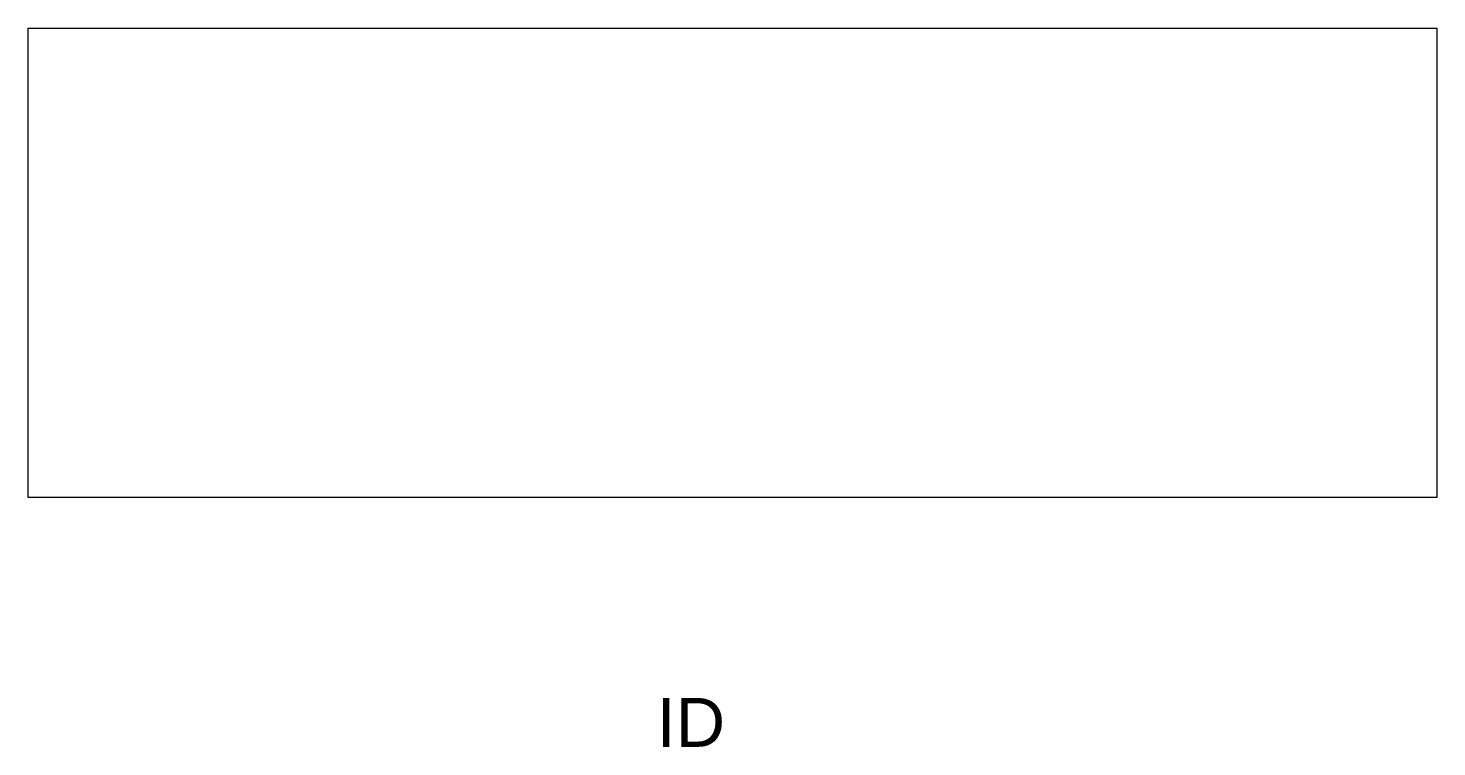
# Model space of a CAD drawing. Header units: inches. Extents: x 300 to 309, y 362.41 to 367.
import ezdxf
from ezdxf.enums import TextEntityAlignment as Align

# ---------------------------------------------------------------- set-up
doc = ezdxf.new("R2010")
doc.units = ezdxf.units.IN
doc.header["$MEASUREMENT"] = 0
doc.styles.add('Dimtext', font='Arial.ttf', dxfattribs={"height": 0.3125})

msp = doc.modelspace()

# ---------------------------------------------------------------- linework, layer by layer
for p, q in [((300, 364), (300, 367)), ((300, 367), (309, 367)), ((309, 367), (309, 364)), ((309, 364), (300, 364)), ((309, 364), (300, 364))]:
    msp.add_line(p, q)

# ---------------------------------------------------------------- texts
at = {"style": 'Dimtext'}
msp.add_attdef('ID', text='999', height=0.3125, dxfattribs=at).set_placement((304.2346, 362.5641), align=Align.MIDDLE_CENTER)

doc.saveas('drawing.dxf')
